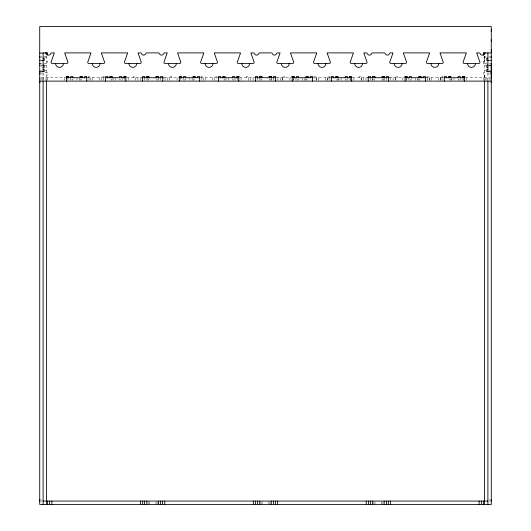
<?xml version="1.0" encoding="UTF-8"?>
<svg xmlns="http://www.w3.org/2000/svg" width="531" height="531" viewBox="0 0 531 531"><rect width="100%" height="100%" fill="white"/><g stroke="black" fill="none" stroke-linecap="round" stroke-linejoin="round"><path stroke-width="0.4" stroke-dasharray="2.65 1.99" d="M271.142 80.267L271.142 79M282.432 80.267L282.432 76.597L284.689 76.597L284.689 77.725M293.723 80.267L293.723 79M305.013 80.267L305.013 79M305.013 77.022L305.292 76.597M314.04 77.725L314.04 76.597L316.303 76.597L316.303 80.267M327.587 80.267L327.587 76.597L329.844 76.597L329.844 77.725M338.878 80.267L338.878 79M350.168 80.267L350.168 79M359.202 77.725L359.202 76.597L361.458 76.597L361.458 80.267M372.742 80.267L372.742 79M384.032 80.267L384.032 79M395.323 80.267L395.323 76.597L397.58 76.597L397.58 77.725M406.613 80.267L406.613 79M417.904 80.267L417.904 79M426.931 77.725L426.931 76.597L429.187 76.597L429.187 80.267M440.478 80.267L440.478 76.597L442.735 76.597L442.735 77.725M451.768 80.267L451.768 79M463.059 80.267L463.059 79M465.315 77.659L489.927 77.725M483.376 61.45L484.504 61.171L484.504 56.279L487.259 56.279M484.504 75.283L484.504 75.893M484.504 60.793L484.504 59.286M484.504 58.914L484.504 57.335M484.504 57.029L484.504 56.279M484.504 77.725L484.504 75.09L483.376 75.09L483.376 72.833L485.858 72.833M484.717 57.408L485.779 57.408M41.199 56.279L41.836 56.279M43.741 56.279L46.496 56.279M489.164 56.279L489.801 56.279M41.199 57.408L41.836 57.408M45.221 57.408L46.496 57.408M489.164 57.408L489.801 57.408M41.199 60.275L41.836 60.275M489.164 60.275L489.801 60.275M41.133 60.415L41.836 60.415M489.164 60.415L489.867 60.415M46.496 61.171L47.624 61.171L47.624 63.428L43.675 63.428M39.719 63.428L41.75 63.428M487.325 63.428L483.376 63.289M489.303 63.428L489.801 63.428M41.133 65.121L41.836 65.121M489.164 65.121L489.867 65.121M45.142 65.685L46.496 65.685M484.504 65.685L485.858 65.685M489.25 65.685L491.281 65.685M40.568 65.97L42.261 65.97M488.739 65.97L490.432 65.97M40.396 70.577L41.75 70.577M45.142 70.577L46.496 70.577M484.504 70.577L485.858 70.577M489.25 70.577L490.604 70.577M45.142 72.833L47.624 72.833L47.624 75.09L46.496 75.09M41.199 73.962L43.111 73.962M487.896 73.962L489.801 73.962M225.708 76.597L225.987 77.022M41.073 77.725L65.685 77.659M87.416 77.725L104.912 77.725M126.644 77.725L141.697 77.725M164.278 77.725L178.575 77.725M200.306 77.725L216.203 77.725L216.203 80.433M239.534 77.725L254.588 77.725M276.412 77.725L291.466 77.725M330.694 77.725L314.797 77.725L314.797 80.433M352.425 77.725L366.722 77.725M389.303 77.725L404.356 77.725M426.088 77.725L443.584 77.725M41.199 78.853L46.496 78.853M484.504 78.853L489.801 78.853M40.396 79.982L46.496 79.982M484.504 79.982L490.604 79.982M41.199 499.936L41.836 499.936M489.164 499.936L489.801 499.936M41.199 501.065L41.836 501.065M489.164 501.065L489.801 501.065M487.896 72.973L487.896 80.34M484.504 56.133L484.504 80.433M483.376 77.725L483.376 80.433M466.822 77.725L466.822 80.433M463.059 77.725L463.059 80.433M460.802 77.725L460.802 80.433M459.01 79.418L459.01 80.267M458.167 79L458.167 80.267M454.025 77.725L454.025 80.433M451.768 77.725L451.768 80.433M450.64 79L450.64 80.267M449.79 79.418L449.79 80.267M441.984 77.725L441.984 80.433M440.478 77.725L440.478 80.433M438.221 77.725L438.221 80.433M431.451 77.725L431.451 80.433M429.187 77.725L429.187 80.433M427.687 77.725L427.687 80.433M419.875 79.418L419.875 80.267M419.032 79L419.032 80.267M417.904 77.725L417.904 80.433M415.64 77.725L415.64 80.433M411.505 79L411.505 80.267M410.655 79.418L410.655 80.267M408.87 77.725L408.87 80.433M406.613 77.725L406.613 80.433M402.85 77.725L402.85 80.433M395.323 77.725L395.323 80.433M393.066 77.725L393.066 80.433M390.809 77.725L390.809 80.433M386.289 77.725L386.289 80.433M384.032 77.725L384.032 80.433M382.997 79.418L382.997 80.267M382.904 501.742L382.904 504.45M382.154 79L382.154 80.267M381.776 501.742L381.776 504.45M375.005 501.742L375.005 504.45M374.627 79L374.627 80.267M373.877 501.742L373.877 504.45M373.778 79.418L373.778 80.267M372.742 77.725L372.742 80.433M370.485 77.725L370.485 80.433M365.972 77.725L365.972 80.433M363.715 77.725L363.715 80.433M361.458 77.725L361.458 80.433M353.931 77.725L353.931 80.433M350.168 77.725L350.168 80.433M347.911 77.725L347.911 80.433M346.119 79.418L346.119 80.267M345.276 79L345.276 80.267M341.134 77.725L341.134 80.433M338.878 77.725L338.878 80.433M337.749 79L337.749 80.267M336.9 79.418L336.9 80.267M329.094 77.725L329.094 80.433M327.587 77.725L327.587 80.433M325.33 77.725L325.33 80.433M318.56 77.725L318.56 80.433M316.303 77.725L316.303 80.433M306.984 79.418L306.984 80.267M306.141 79L306.141 80.267M305.013 77.725L305.013 80.433M302.756 77.725L302.756 80.433M298.614 79L298.614 80.267M297.765 79.418L297.765 80.267M295.979 77.725L295.979 80.433M293.723 77.725L293.723 80.433M289.959 77.725L289.959 80.433M282.432 77.725L282.432 80.433M280.176 77.725L280.176 80.433M277.919 77.725L277.919 80.433M273.405 77.725L273.405 80.433M271.142 77.725L271.142 80.433M270.113 79.418L270.113 80.267M270.013 501.742L270.013 504.45M269.263 79L269.263 80.267M268.885 501.742L268.885 504.45M262.115 501.742L262.115 504.45M261.737 79L261.737 80.267M260.986 501.742L260.986 504.45M260.894 79.418L260.894 80.267M259.858 77.725L259.858 80.433M257.595 77.725L257.595 80.433M253.081 77.725L253.081 80.433M250.824 77.725L250.824 80.433M248.568 80.433L248.568 76.597L246.311 76.597L246.311 77.725M241.041 77.725L241.041 80.433M237.277 77.725L237.277 80.433M235.021 77.725L235.021 80.433M233.235 79.418L233.235 80.267M232.386 79L232.386 80.267M228.244 77.725L228.244 80.433M225.987 77.725L225.987 80.433M224.859 79L224.859 80.267M224.016 79.418L224.016 80.267M216.96 77.725L216.96 76.597L214.697 76.597L214.697 80.433M212.44 77.725L212.44 80.433M205.67 77.725L205.67 80.433M203.413 80.433L203.413 76.597L201.156 76.597L201.156 77.725M201.906 77.725L201.906 80.433M194.1 79.418L194.1 80.267M193.251 79L193.251 80.267M192.122 77.725L192.122 80.433M189.866 77.725L189.866 80.433M185.724 79L185.724 80.267M184.881 79.418L184.881 80.267M183.089 77.725L183.089 80.433M180.832 77.725L180.832 80.433M177.069 77.725L177.069 80.433M171.798 77.725L171.798 76.597L169.542 76.597L169.542 80.433M167.285 77.725L167.285 80.433M165.028 77.725L165.028 80.433M160.515 77.725L160.515 80.433M158.258 77.725L158.258 80.433M157.222 79.418L157.222 80.267M157.123 501.742L157.123 504.45M156.373 79L156.373 80.267M155.995 501.742L155.995 504.45M149.224 501.742L149.224 504.45M148.846 79L148.846 80.267M148.096 501.742L148.096 504.45M148.003 79.418L148.003 80.267M146.968 77.725L146.968 80.433M144.711 77.725L144.711 80.433M140.191 77.725L140.191 80.433M137.934 77.725L137.934 80.433M135.677 80.433L135.677 76.597L133.42 76.597L133.42 77.725M128.15 77.725L128.15 80.433M124.387 77.725L124.387 80.433M122.13 77.725L122.13 80.433M120.345 79.418L120.345 80.267M119.495 79L119.495 80.267M115.36 77.725L115.36 80.433M113.096 77.725L113.096 80.433M111.968 79L111.968 80.267M111.125 79.418L111.125 80.267M104.069 77.725L104.069 76.597L101.813 76.597L101.813 80.433M103.313 77.725L103.313 80.433M99.549 77.725L99.549 80.433M92.779 77.725L92.779 80.433M90.522 80.433L90.522 76.597L88.265 76.597L88.265 77.725M89.016 77.725L89.016 80.433M81.21 79.418L81.21 80.267M80.36 79L80.36 80.267M79.232 77.725L79.232 80.433M76.975 77.725L76.975 80.433M72.833 79L72.833 80.267M71.99 79.418L71.99 80.267M70.198 77.725L70.198 80.433M67.941 77.725L67.941 80.433M64.178 77.725L64.178 80.433M47.624 77.725L47.624 80.433M46.496 56.133L46.496 80.433M43.111 72.973L43.111 80.34M483.376 61.171L483.376 63.428L483.376 61.171"/><path stroke-width="0.8" d="M39.719 73.139L40.217 72.833M39.719 53.1L47.624 52.894L47.551 55.151M271.142 77.725L271.142 76.597M293.723 77.725L293.723 76.597M336.621 77.725L336.621 76.597M350.168 77.725L350.168 76.597M372.742 77.725L372.742 76.597M375.005 77.725L375.005 76.597L372.37 76.597L372.37 77.725M384.032 77.725L384.032 76.597M406.613 77.725L406.613 76.597M420.16 77.725L420.16 76.597M449.511 77.725L449.511 76.597M463.059 77.725L463.059 76.597M483.376 53.034L491.281 52.894L491.281 504.45L39.719 504.45L39.719 26.55L491.281 26.55L491.281 52.894M491.281 67.829L491.281 68.439M491.281 77.725L491.281 63.428L490.783 63.428M45.646 52.894L45.434 52.894A1.128 1.128 0 0 1 46.555 53.644A2.257 2.257 0 0 0 50.81 53.644A1.128 1.128 0 0 1 51.872 52.894L54.255 52.894A1.128 1.128 0 0 1 54.208 53.213L51.029 62.3A1.128 1.128 0 0 0 52.157 63.428L66.833 63.428A1.128 1.128 0 0 0 67.961 62.3L64.782 53.213A1.128 1.128 0 0 1 64.736 52.894L90.927 52.894A1.128 1.128 0 0 1 90.881 53.213L87.701 62.3A1.128 1.128 0 0 0 88.83 63.428L103.505 63.428A1.128 1.128 0 0 0 104.634 62.3L101.454 53.213A1.128 1.128 0 0 1 101.408 52.894L127.593 52.894A1.128 1.128 0 0 1 127.546 53.213L124.367 62.3A1.128 1.128 0 0 0 125.495 63.428L140.171 63.428A1.128 1.128 0 0 0 141.306 62.3L138.12 53.213A1.128 1.128 0 0 1 138.073 52.894L140.456 52.894A1.128 1.128 0 0 1 141.518 53.644A2.257 2.257 0 0 0 145.779 53.644A1.128 1.128 0 0 1 146.841 52.894L158.377 52.894A1.128 1.128 0 0 1 159.439 53.644A2.257 2.257 0 0 0 163.701 53.644A1.128 1.128 0 0 1 164.763 52.894L167.146 52.894A1.128 1.128 0 0 1 167.099 53.213L163.92 62.3A1.128 1.128 0 0 0 165.048 63.428L179.724 63.428A1.128 1.128 0 0 0 180.852 62.3L177.673 53.213A1.128 1.128 0 0 1 177.626 52.894L203.818 52.894A1.128 1.128 0 0 1 203.771 53.213L200.585 62.3A1.128 1.128 0 0 0 201.72 63.428L216.396 63.428A1.128 1.128 0 0 0 217.524 62.3L214.345 53.213A1.128 1.128 0 0 1 214.298 52.894L240.483 52.894A1.128 1.128 0 0 1 240.437 53.213L237.257 62.3A1.128 1.128 0 0 0 238.386 63.428L253.061 63.428A1.128 1.128 0 0 0 254.19 62.3L251.01 53.213A1.128 1.128 0 0 1 250.964 52.894L253.347 52.894A1.128 1.128 0 0 1 254.409 53.644A2.257 2.257 0 0 0 258.67 53.644A1.128 1.128 0 0 1 259.732 52.894L271.268 52.894A1.128 1.128 0 0 1 272.33 53.644A2.257 2.257 0 0 0 276.591 53.644A1.128 1.128 0 0 1 277.653 52.894L280.036 52.894A1.128 1.128 0 0 1 279.99 53.213L276.81 62.3A1.128 1.128 0 0 0 277.939 63.428L292.614 63.428A1.128 1.128 0 0 0 293.743 62.3L290.563 53.213A1.128 1.128 0 0 1 290.517 52.894L316.708 52.894A1.128 1.128 0 0 1 316.655 53.213L313.476 62.3A1.128 1.128 0 0 0 314.604 63.428L329.28 63.428A1.128 1.128 0 0 0 330.415 62.3L327.235 53.213A1.128 1.128 0 0 1 327.182 52.894L353.374 52.894A1.128 1.128 0 0 1 353.327 53.213L350.148 62.3A1.128 1.128 0 0 0 351.276 63.428L365.952 63.428A1.128 1.128 0 0 0 367.08 62.3L363.901 53.213A1.128 1.128 0 0 1 363.854 52.894L366.237 52.894A1.128 1.128 0 0 1 367.299 53.644A2.257 2.257 0 0 0 371.561 53.644A1.128 1.128 0 0 1 372.623 52.894L384.159 52.894A1.128 1.128 0 0 1 385.221 53.644A2.257 2.257 0 0 0 389.482 53.644A1.128 1.128 0 0 1 390.544 52.894L392.927 52.894A1.128 1.128 0 0 1 392.88 53.213L389.701 62.3A1.128 1.128 0 0 0 390.829 63.428L405.505 63.428A1.128 1.128 0 0 0 406.633 62.3L403.454 53.213A1.128 1.128 0 0 1 403.407 52.894L429.592 52.894A1.128 1.128 0 0 1 429.546 53.213L426.366 62.3A1.128 1.128 0 0 0 427.495 63.428L442.17 63.428A1.128 1.128 0 0 0 443.299 62.3L440.119 53.213A1.128 1.128 0 0 1 440.073 52.894L466.264 52.894A1.128 1.128 0 0 1 466.218 53.213L463.039 62.3A1.128 1.128 0 0 0 464.167 63.428L478.843 63.428A1.128 1.128 0 0 0 479.971 62.3L476.792 53.213A1.128 1.128 0 0 1 476.745 52.894L479.128 52.894A1.128 1.128 0 0 1 480.19 53.644A2.257 2.257 0 0 0 484.445 53.644A1.128 1.128 0 0 1 485.513 52.894M483.449 55.151L483.376 52.894L483.376 54.866M39.719 56.279L40.144 56.279M490.856 56.279L491.281 56.279M39.719 57.408L40.144 57.408M490.856 57.408L491.281 57.408M43.111 58.158L44.239 58.158L44.239 60.415L42.686 60.415M487.896 58.158L486.761 58.158L486.761 60.415L488.314 60.415M39.719 60.275L40.144 60.275M42.686 60.275L43.111 60.275M487.896 60.275L488.314 60.275M490.856 60.275L491.281 60.275M39.719 60.415L40.144 60.415M490.856 60.415L491.281 60.415M39.719 63.428L40.217 63.428M39.719 65.121L40.144 65.121M42.686 65.121L44.239 65.121L44.239 67.377L43.111 67.377M488.314 65.121L486.761 65.121L486.761 67.377L487.896 67.377M490.856 65.121L491.281 65.121M43.111 69.448L44.239 69.448L44.239 71.705L39.719 71.705M487.896 69.448L486.761 69.448L486.761 71.705L491.281 71.705M490.783 72.833L491.281 72.833M39.719 73.962L40.144 73.962M490.856 73.962L491.281 73.962M66.109 76.597L68.698 76.597L68.698 77.725M79.935 76.597L82.617 76.597L82.617 77.725M112.253 76.597L109.711 76.597L109.711 77.725M126.079 76.597L123.637 76.597L123.637 77.725M148.939 76.597L146.589 76.597L146.589 77.725M192.965 76.597L195.508 76.597L195.508 77.725M239.255 76.597L236.527 76.597L236.527 77.725M262.115 76.597L259.48 76.597L259.48 77.725M268.885 76.597L271.52 76.597L271.52 77.725M291.745 76.597L294.473 76.597L294.473 77.725M338.035 76.597L335.492 76.597L335.492 77.725M382.061 76.597L384.411 76.597L384.411 77.725M404.921 76.597L407.363 76.597L407.363 77.725M418.747 76.597L421.289 76.597L421.289 77.725M451.065 76.597L448.383 76.597L448.383 77.725M464.89 76.597L462.302 76.597L462.302 77.725M66.435 77.725L86.991 77.725M105.337 77.725L125.893 77.725M141.697 77.725L163.521 77.725M179.325 77.725L199.882 77.725M217.803 77.725L238.784 77.725M255.338 77.725L275.662 77.725M292.216 77.725L313.197 77.725M331.118 77.725L351.675 77.725M367.479 77.725L389.303 77.725M405.107 77.725L425.663 77.725M444.009 77.725L464.565 77.725M39.719 78.853L40.144 78.853M490.856 78.853L491.281 78.853M39.719 81.11L491.281 81.11M39.719 82.245L40.144 82.245M490.856 82.245L491.281 82.245M39.719 499.936L40.144 499.936M490.856 499.936L491.281 499.936M39.719 501.065L40.144 501.065M43.111 501.065L487.896 501.065M490.856 501.065L491.281 501.065M491.281 29.842L491.281 31.488M491.281 39.719L491.281 41.365M491.281 49.602L491.281 51.241M487.896 52.894L487.896 71.705M487.896 81.11L487.896 504.45M484.504 52.894L484.504 54.514M484.504 80.971L484.504 504.45M483.376 501.065L483.376 504.45M481.385 501.065L481.385 504.45M479.128 501.065L479.128 504.45M464.565 76.597L464.565 81.11M460.423 77.725L460.423 76.597L458.167 76.597L458.167 77.725M450.64 76.597L450.64 77.725M446.498 77.725L446.498 76.597L444.241 76.597L444.241 81.11M425.431 81.11L425.431 76.597L423.167 76.597L423.167 77.725M419.032 76.597L419.032 77.725M411.505 77.725L411.505 76.597L409.248 76.597L409.248 77.725M405.107 76.597L405.107 81.11M390.544 501.065L390.544 504.45M388.553 81.11L388.553 76.597L386.289 76.597L386.289 77.725M388.287 501.065L388.287 504.45M386.415 501.065L386.415 504.45M384.159 501.065L384.159 504.45M382.154 76.597L382.154 77.725M374.627 76.597L374.627 77.725M372.623 501.065L372.623 504.45M370.485 77.725L370.485 76.597L368.229 76.597L368.229 81.11M370.366 501.065L370.366 504.45M368.494 501.065L368.494 504.45M366.237 501.065L366.237 504.45M351.675 81.11L351.675 76.597L349.418 76.597L349.418 77.725M347.533 77.725L347.533 76.597L345.276 76.597L345.276 77.725M337.749 76.597L337.749 77.725M333.607 77.725L333.607 76.597L331.351 76.597L331.351 81.11M312.54 81.11L312.54 76.597L310.277 76.597L310.277 77.725M308.398 77.725L308.398 76.597L306.141 76.597L306.141 77.725M307.27 76.597L307.27 77.725M298.614 77.725L298.614 76.597L296.358 76.597L296.358 77.725M292.216 76.597L292.216 81.11M277.653 501.065L277.653 504.45M275.662 81.11L275.662 76.597L273.405 76.597L273.405 77.725M275.397 501.065L275.397 504.45M273.525 501.065L273.525 504.45M271.268 501.065L271.268 504.45M269.263 76.597L269.263 77.725M261.737 76.597L261.737 77.725M259.858 76.597L259.858 77.725M259.732 501.065L259.732 504.45M257.595 77.725L257.595 76.597L255.338 76.597L255.338 81.11M257.475 501.065L257.475 504.45M255.603 501.065L255.603 504.45M253.347 501.065L253.347 504.45M238.784 76.597L238.784 81.11M237.277 76.597L237.277 77.725M234.642 77.725L234.642 76.597L232.386 76.597L232.386 77.725M224.859 77.725L224.859 76.597L222.602 76.597L222.602 77.725M223.73 76.597L223.73 77.725M220.723 77.725L220.723 76.597L218.46 76.597L218.46 81.11M199.649 81.11L199.649 76.597L197.393 76.597L197.393 77.725M194.379 76.597L194.379 77.725M193.251 76.597L193.251 77.725M185.724 77.725L185.724 76.597L183.467 76.597L183.467 77.725M181.582 77.725L181.582 76.597L179.279 76.597L179.325 81.11M180.832 76.597L180.832 77.725M164.763 501.065L164.763 504.45M162.771 81.11L162.771 76.597L160.515 76.597L160.515 77.725M162.506 501.065L162.506 504.45M160.634 501.065L160.634 504.45M158.63 77.725L158.63 76.597L155.995 76.597L155.995 77.725M158.377 501.065L158.377 504.45M158.258 76.597L158.258 77.725M156.373 76.597L156.373 77.725M148.846 76.597L148.846 77.725M146.968 76.597L146.968 77.725M146.841 501.065L146.841 504.45M144.711 77.725L144.711 76.597L142.447 76.597L142.447 81.11M144.585 501.065L144.585 504.45M142.713 501.065L142.713 504.45M140.456 501.065L140.456 504.45M125.893 76.597L125.893 81.11M124.387 76.597L124.387 77.725M121.752 77.725L121.752 76.597L119.495 76.597L119.495 77.725M111.968 76.597L111.968 77.725M110.84 76.597L110.84 77.725M107.833 77.725L107.833 76.597L105.576 76.597L105.576 81.11M86.759 81.11L86.759 76.597L84.502 76.597L84.502 77.725M81.489 76.597L81.489 77.725M80.36 76.597L80.36 77.725M72.833 77.725L72.833 76.597L70.577 76.597L70.577 77.725M67.941 76.597L67.941 77.725M66.435 76.597L66.435 81.11M51.872 501.065L51.872 504.45M49.615 501.065L49.615 504.45M47.624 501.065L47.624 504.45M46.496 52.894L46.496 54.514M46.496 80.971L46.496 504.45M43.111 52.894L43.111 71.705M43.111 81.11L43.111 504.45M249.676 63.428A3.949 3.949 0 0 1 245.727 67.377A3.949 3.949 0 0 1 241.778 63.428M213.004 63.428A3.949 3.949 0 0 1 209.055 67.377A3.949 3.949 0 0 1 205.105 63.428M176.338 63.428A3.949 3.949 0 0 1 172.383 67.377A3.949 3.949 0 0 1 168.433 63.428M136.786 63.428A3.949 3.949 0 0 1 132.836 67.377A3.949 3.949 0 0 1 128.887 63.428M100.113 63.428A3.949 3.949 0 0 1 96.164 67.377A3.949 3.949 0 0 1 92.215 63.428M63.448 63.428A3.949 3.949 0 0 1 59.492 67.377A3.949 3.949 0 0 1 55.543 63.428M475.457 63.428A3.949 3.949 0 0 1 471.508 67.377A3.949 3.949 0 0 1 467.552 63.428M438.785 63.428A3.949 3.949 0 0 1 434.836 67.377A3.949 3.949 0 0 1 430.887 63.428M402.113 63.428A3.949 3.949 0 0 1 398.164 67.377A3.949 3.949 0 0 1 394.214 63.428M362.567 63.428A3.949 3.949 0 0 1 358.617 67.377A3.949 3.949 0 0 1 354.662 63.428M325.895 63.428A3.949 3.949 0 0 1 321.945 67.377A3.949 3.949 0 0 1 317.996 63.428M289.229 63.428A3.949 3.949 0 0 1 285.273 67.377A3.949 3.949 0 0 1 281.324 63.428"/></g></svg>
